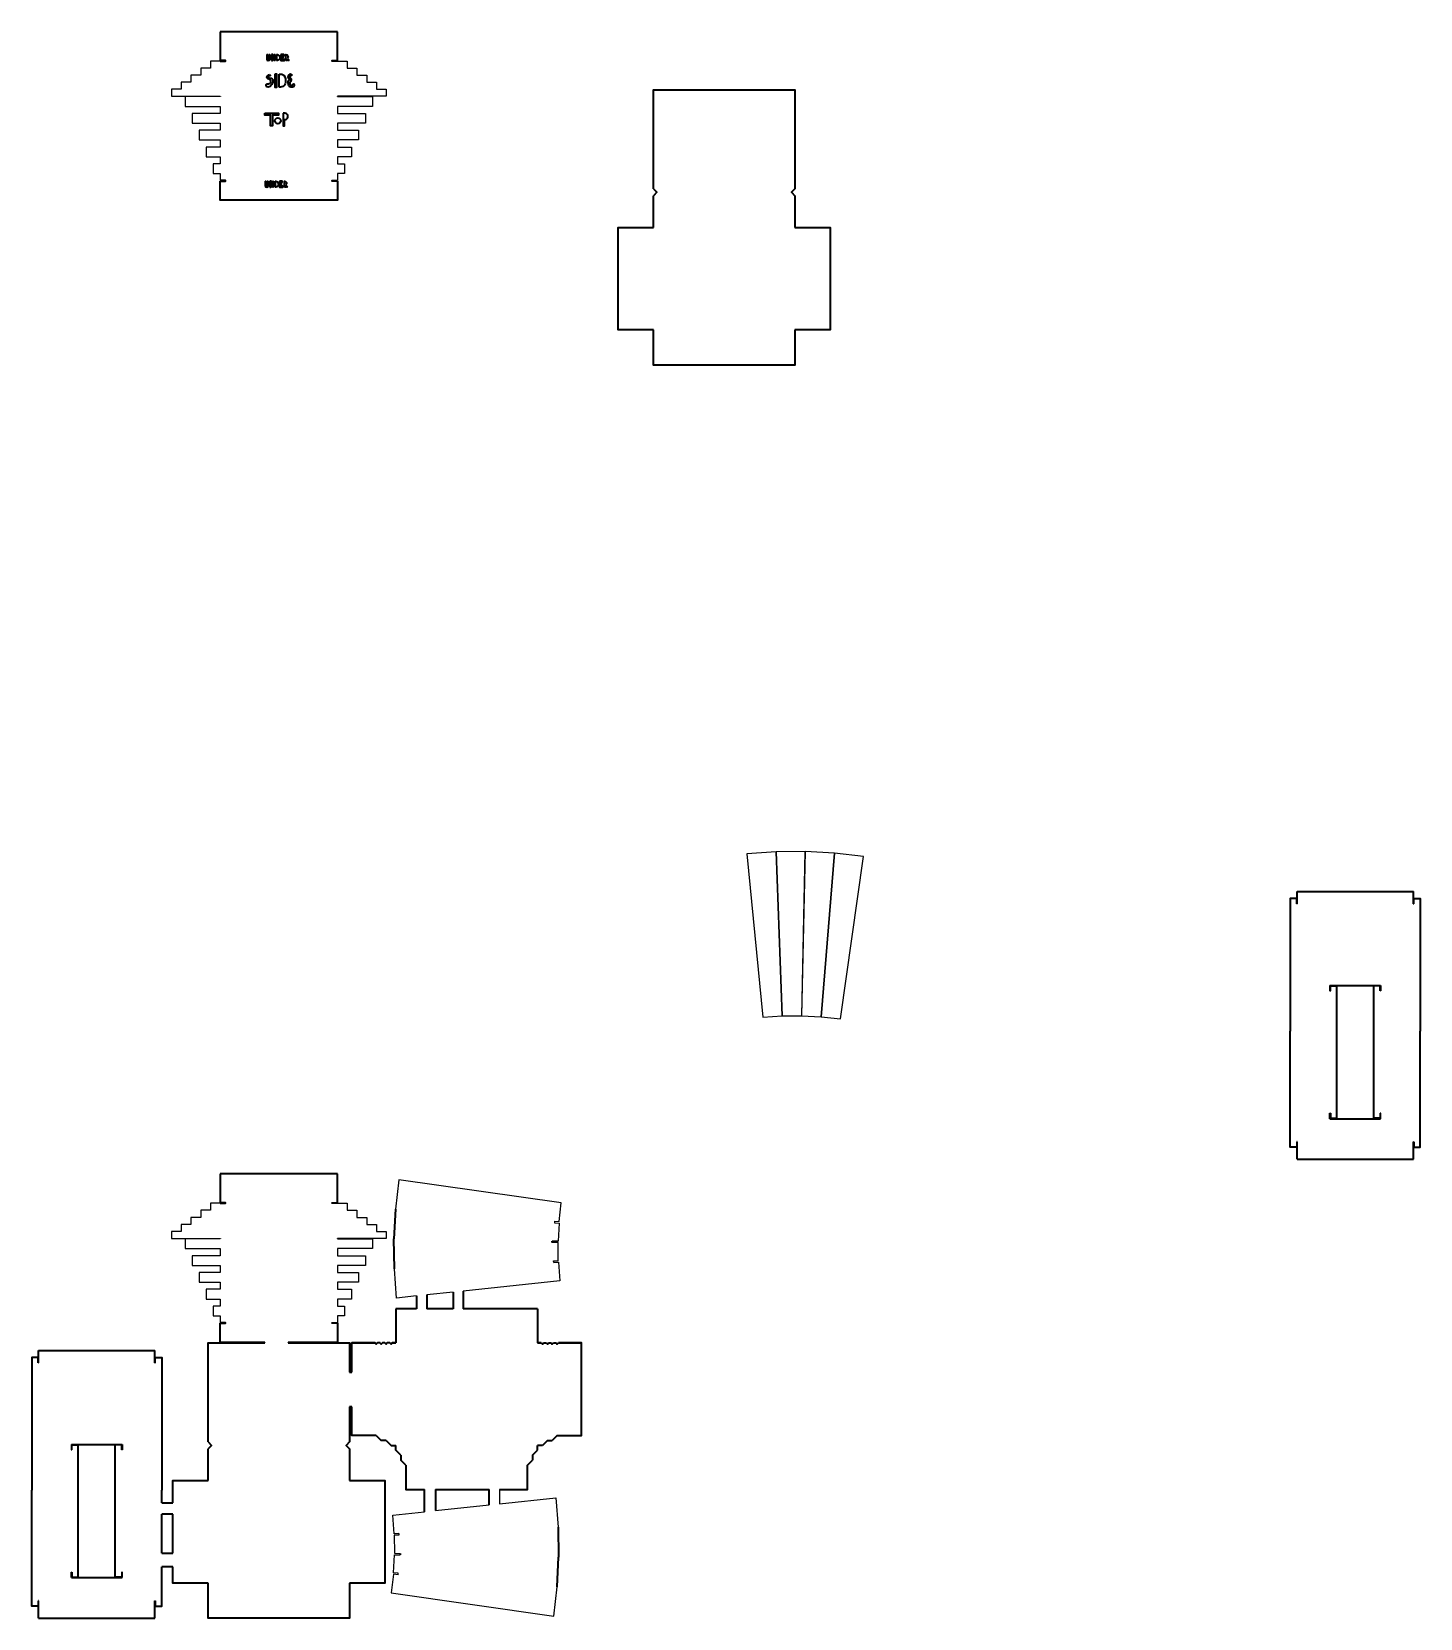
# Model space of a CAD drawing. Header units: inches. Extents: x -15 to 57, y -132 to 24.
# Drawn here: x -14.6 to 56.6, y -131.6 to -50.4 of the extents above; entities that cross this region are included whole.
import ezdxf

# ---------------------------------------------------------------- set-up
doc = ezdxf.new("R2010")
doc.units = ezdxf.units.IN
doc.header["$MEASUREMENT"] = 0
doc.layers.get('0').update_dxf_attribs({"lineweight": 35})
doc.layers.add('Elevation', color=7, linetype='Continuous')

msp = doc.modelspace()

# ---------------------------------------------------------------- linework, layer by layer
for p, q in [((-4.902, -50.405), (-4.902, -51.882)), ((1.098, -50.405), (-4.902, -50.405)), ((1.098, -51.882), (1.098, -50.405)), ((-2.514, -51.573), (-2.464, -51.573)), ((-2.414, -51.573), (-2.364, -51.573)), ((-2.227, -51.884), (-2.279, -51.884)), ((-2.096, -51.884), (-2.152, -51.884)), ((-2.143, -51.573), (-2.096, -51.573)), ((-1.611, -51.884), (-1.792, -51.884)), ((-1.488, -51.884), (-1.538, -51.884)), ((-1.463, -51.765), (-1.372, -51.884)), ((-1.372, -51.884), (-1.435, -51.884)), ((-1.876, -53.243), (-1.876, -52.575)), ((-4.902, -53.705), (-4.902, -53.728)), ((1.098, -53.705), (1.098, -53.728)), ((-2.592, -58.058), (-2.542, -58.058)), ((-2.493, -58.058), (-2.443, -58.058)), ((-2.306, -58.368), (-2.357, -58.368)), ((-2.175, -58.368), (-2.23, -58.368)), ((-2.221, -58.058), (-2.175, -58.058)), ((-1.689, -58.368), (-1.87, -58.368)), ((-1.566, -58.368), (-1.616, -58.368)), ((-1.542, -58.249), (-1.45, -58.368)), ((-1.45, -58.368), (-1.513, -58.368)), ((50.251, -95.056), (50.251, -94.43)), ((56.204, -95.056), (56.204, -94.43)), ((50.251, -95.056), (50.228, -95.056)), ((56.204, -95.056), (56.228, -95.056)), ((51.927, -99.239), (54.528, -99.239)), ((51.927, -99.239), (51.927, -99.512)), ((51.927, -99.512), (51.951, -99.512)), ((51.951, -99.262), (52.28, -99.262)), ((52.28, -106.039), (52.28, -99.262)), ((54.176, -106.039), (54.176, -99.262)), ((54.505, -99.262), (54.176, -99.262)), ((54.528, -99.512), (54.505, -99.512)), ((54.528, -99.239), (54.528, -99.512)), ((51.927, -106.062), (51.927, -105.788)), ((51.927, -105.788), (51.951, -105.788)), ((51.927, -106.062), (54.528, -106.062)), ((51.951, -106.039), (52.28, -106.039)), ((54.505, -106.039), (54.176, -106.039)), ((54.528, -105.788), (54.505, -105.788)), ((54.528, -106.062), (54.528, -105.788)), ((50.251, -107.243), (50.228, -107.243)), ((50.251, -107.517), (50.251, -107.243)), ((50.251, -108.143), (50.251, -107.517)), ((56.204, -107.517), (56.204, -107.243)), ((56.204, -107.243), (56.228, -107.243)), ((56.204, -108.143), (56.204, -107.517)), ((50.251, -108.143), (56.204, -108.143)), ((1.098, -108.895), (-4.902, -108.895)), ((-4.902, -108.895), (-4.902, -110.371)), ((1.098, -110.371), (1.098, -108.895)), ((4.073, -110.688), (3.994, -112.218)), ((-4.902, -112.195), (-4.902, -112.218)), ((1.098, -112.195), (1.098, -112.218)), ((4.017, -113.751), (3.994, -112.218)), ((12.103, -112.406), (12.104, -112.328)), ((5.153, -115.138), (5.153, -115.791)), ((5.677, -115.083), (5.677, -115.791)), ((7.02, -114.942), (7.02, -115.791)), ((7.544, -114.887), (7.544, -115.791)), ((4.098, -115.791), (4.098, -117.541)), ((5.153, -115.791), (4.098, -115.791)), ((7.02, -115.791), (5.677, -115.791)), ((11.348, -115.791), (7.544, -115.791)), ((11.348, -115.791), (11.348, -117.541)), ((3.028, -117.541), (1.84, -117.541)), ((3.282, -117.541), (3.148, -117.541)), ((3.532, -117.541), (3.401, -117.541)), ((3.786, -117.541), (3.651, -117.541)), ((3.905, -117.541), (4.098, -117.541)), ((4.098, -117.541), (3.905, -117.541)), ((11.541, -117.541), (11.348, -117.541)), ((11.348, -117.541), (11.541, -117.541)), ((11.66, -117.541), (11.794, -117.541)), ((11.914, -117.541), (12.044, -117.541)), ((12.164, -117.541), (12.298, -117.541)), ((12.418, -117.541), (13.606, -117.541)), ((-14.203, -118.557), (-14.226, -118.557)), ((-14.203, -118.557), (-14.203, -117.931)), ((-8.25, -118.557), (-8.25, -117.931)), ((-8.25, -118.557), (-8.226, -118.557)), ((3.09, -122.284), (3.344, -122.538)), ((3.594, -122.538), (3.344, -122.538)), ((3.594, -122.538), (3.848, -122.791)), ((11.852, -122.538), (11.598, -122.791)), ((11.852, -122.538), (12.102, -122.538)), ((12.356, -122.284), (12.102, -122.538)), ((-12.527, -122.74), (-9.926, -122.74)), ((-12.527, -122.74), (-12.527, -123.014)), ((-12.527, -123.014), (-12.504, -123.014)), ((-12.504, -122.764), (-12.174, -122.764)), ((-12.174, -129.54), (-12.174, -122.764)), ((-10.278, -129.54), (-10.278, -122.764)), ((-9.949, -122.764), (-10.278, -122.764)), ((-9.926, -123.014), (-9.949, -123.014)), ((-9.926, -122.74), (-9.926, -123.014)), ((3.848, -122.791), (4.098, -122.791)), ((4.098, -123.041), (4.098, -122.791)), ((4.352, -123.295), (4.098, -123.041)), ((4.352, -123.295), (4.352, -123.545)), ((11.094, -123.295), (11.348, -123.041)), ((11.094, -123.295), (11.094, -123.545)), ((11.348, -123.041), (11.348, -122.791)), ((11.598, -122.791), (11.348, -122.791)), ((4.606, -123.799), (4.352, -123.545)), ((10.84, -123.799), (11.094, -123.545)), ((8.878, -125.842), (8.878, -125.049)), ((12.405, -126.979), (12.428, -128.511)), ((4.319, -128.324), (4.318, -128.401)), ((12.349, -130.042), (12.428, -128.511)), ((-12.527, -129.563), (-12.527, -129.29)), ((-12.527, -129.29), (-12.504, -129.29)), ((-12.527, -129.563), (-9.926, -129.563)), ((-12.504, -129.54), (-12.174, -129.54)), ((-9.949, -129.54), (-10.278, -129.54)), ((-9.926, -129.29), (-9.949, -129.29)), ((-9.926, -129.563), (-9.926, -129.29)), ((-14.203, -130.744), (-14.226, -130.744)), ((-14.203, -131.018), (-14.203, -130.744)), ((-8.25, -131.018), (-8.25, -130.744)), ((-8.25, -130.744), (-8.226, -130.744)), ((-14.203, -131.644), (-14.203, -131.018)), ((-8.25, -131.644), (-8.25, -131.018)), ((-14.203, -131.644), (-8.25, -131.644))]:
    msp.add_line(p, q)
for points in [[(-4.902, -51.882), (-4.628, -51.882)], [(-4.902, -51.905), (-4.628, -51.905), (-4.628, -51.882), (-4.902, -51.882)], [(-2.279, -51.573), (-2.279, -51.884)], [(-2.143, -51.573), (-2.143, -51.77), (-2.214, -51.573), (-2.279, -51.573)], [(-2.279, -51.884), (-2.279, -51.884), (-2.227, -51.884), (-2.227, -51.664), (-2.152, -51.884)], [(-2.096, -51.884), (-2.096, -51.573)], [(-2.012, -51.573), (-2.012, -51.883)], [(-1.792, -51.577), (-1.792, -51.885), (-1.611, -51.885), (-1.611, -51.827), (-1.739, -51.827), (-1.739, -51.728), (-1.682, -51.728), (-1.682, -51.684), (-1.739, -51.684), (-1.739, -51.632), (-1.647, -51.632), (-1.647, -51.574), (-1.792, -51.574)], [(-1.488, -51.884), (-1.488, -51.816), (-1.435, -51.884)], [(1.098, -51.905), (0.824, -51.905), (0.824, -51.882), (1.098, -51.882)], [(-2.098, -52.586), (-2.098, -53.24), (-2.007, -53.24), (-2.007, -52.578), (-2.098, -52.586)], [(17.283, -58.446), (17.283, -53.373), (24.533, -53.373), (24.533, -58.446)], [(-4.902, -58.028), (-4.628, -58.028)], [(-4.902, -58.052), (-4.628, -58.052), (-4.628, -58.028), (-4.902, -58.028)], [(1.098, -58.052), (1.098, -59.028), (-4.902, -59.028), (-4.902, -58.052)], [(-2.357, -58.058), (-2.357, -58.368)], [(-2.221, -58.058), (-2.221, -58.254), (-2.292, -58.058), (-2.357, -58.058)], [(-2.357, -58.368), (-2.357, -58.368), (-2.306, -58.368), (-2.306, -58.149), (-2.23, -58.368)], [(-2.175, -58.368), (-2.175, -58.058)], [(-2.09, -58.058), (-2.09, -58.367)], [(-1.87, -58.061), (-1.87, -58.369), (-1.689, -58.369), (-1.689, -58.311), (-1.817, -58.311), (-1.817, -58.212), (-1.761, -58.212), (-1.761, -58.169), (-1.817, -58.169), (-1.817, -58.116), (-1.725, -58.116), (-1.725, -58.058), (-1.87, -58.058)], [(-1.566, -58.368), (-1.566, -58.3), (-1.513, -58.368)], [(1.098, -58.052), (0.824, -58.052), (0.824, -58.028), (1.098, -58.028)], [(17.283, -58.446), (17.46, -58.623), (17.283, -58.8)], [(24.533, -58.446), (24.356, -58.623), (24.533, -58.8)], [(17.283, -60.423), (17.283, -58.8)], [(24.533, -58.8), (24.533, -60.423)], [(17.283, -65.673), (15.483, -65.673), (15.483, -60.423), (17.283, -60.423)], [(24.533, -60.423), (26.333, -60.423), (26.333, -65.673), (24.533, -65.673)], [(24.533, -65.673), (24.533, -67.473), (17.283, -67.473), (17.283, -65.673)], [(50.228, -95.056), (50.228, -94.782), (49.899, -94.782), (49.899, -101.582)], [(50.251, -94.43), (56.204, -94.43)], [(56.228, -95.056), (56.228, -94.782), (56.557, -94.782), (56.557, -101.582)], [(51.951, -99.512), (51.951, -99.262)], [(54.505, -99.512), (54.505, -99.262)], [(50.228, -107.243), (50.228, -107.517), (49.899, -107.517), (49.899, -101.582)], [(56.228, -107.243), (56.228, -107.517), (56.557, -107.517), (56.557, -101.582)], [(51.951, -105.788), (51.951, -106.039)], [(54.505, -105.788), (54.505, -106.039)], [(-4.902, -110.371), (-4.628, -110.371)], [(-4.902, -110.395), (-4.628, -110.395), (-4.628, -110.371), (-4.902, -110.371)], [(1.098, -110.395), (0.824, -110.395), (0.824, -110.371), (1.098, -110.371)], [(-4.902, -116.518), (-4.628, -116.518)], [(-4.902, -116.541), (-4.628, -116.541), (-4.628, -116.518), (-4.902, -116.518)], [(-2.619, -117.518), (-4.902, -117.518), (-4.902, -116.541)], [(1.098, -116.541), (1.098, -117.518), (-1.418, -117.518)], [(1.098, -116.541), (0.824, -116.541), (0.824, -116.518), (1.098, -116.518)], [(-5.527, -122.615), (-5.527, -117.541), (-2.619, -117.541)], [(-2.619, -117.541), (-2.619, -117.518)], [(-1.418, -117.518), (-1.418, -117.541)], [(-1.418, -117.541), (1.723, -117.541), (1.723, -119.042)], [(1.84, -119.042), (1.84, -117.541), (3.028, -117.541)], [(3.148, -117.541), (3.088, -117.601), (3.026, -117.539)], [(3.401, -117.541), (3.342, -117.601), (3.28, -117.539)], [(3.651, -117.541), (3.592, -117.601), (3.53, -117.539)], [(3.905, -117.541), (3.846, -117.601), (3.784, -117.539)], [(11.541, -117.541), (11.6, -117.601), (11.662, -117.539)], [(11.794, -117.541), (11.854, -117.601), (11.916, -117.539)], [(12.044, -117.541), (12.104, -117.601), (12.166, -117.539)], [(12.298, -117.541), (12.358, -117.601), (12.419, -117.539)], [(12.356, -122.284), (13.606, -122.284), (13.606, -117.541), (12.418, -117.541)], [(-14.226, -118.557), (-14.226, -118.283), (-14.556, -118.283), (-14.556, -125.083)], [(-14.203, -117.931), (-8.25, -117.931)], [(-8.226, -118.557), (-8.226, -118.283), (-7.897, -118.283), (-7.897, -125.083)], [(1.723, -119.042), (1.84, -119.042)], [(1.723, -120.811), (1.723, -122.615)], [(1.84, -120.811), (1.723, -120.811)], [(3.09, -122.284), (1.84, -122.284), (1.84, -120.811)], [(-5.527, -122.615), (-5.35, -122.791), (-5.527, -122.968)], [(1.723, -122.615), (1.546, -122.791), (1.723, -122.968)], [(-12.504, -123.014), (-12.504, -122.764)], [(-9.949, -123.014), (-9.949, -122.764)], [(-5.527, -124.591), (-5.527, -122.968)], [(1.723, -122.968), (1.723, -124.591)], [(4.606, -123.799), (4.606, -125.049), (5.561, -125.049)], [(9.402, -125.049), (10.84, -125.049), (10.84, -123.799)], [(-14.226, -130.744), (-14.226, -131.018), (-14.556, -131.018), (-14.556, -125.083)], [(-7.897, -125.739), (-7.897, -125.083)], [(-7.327, -125.739), (-7.327, -124.591), (-5.527, -124.591)], [(1.723, -124.591), (3.523, -124.591), (3.523, -129.841), (1.723, -129.841)], [(5.561, -126.19), (5.561, -125.049)], [(6.124, -125.049), (8.878, -125.049)], [(6.124, -125.049), (6.124, -126.131)], [(-7.897, -125.739), (-7.327, -125.739)], [(-7.327, -126.312), (-7.897, -126.312)], [(-7.897, -128.305), (-7.897, -126.312)], [(-7.327, -128.305), (-7.327, -126.312)], [(-7.897, -128.305), (-7.327, -128.305)], [(-8.226, -130.744), (-8.226, -131.018), (-7.897, -131.018), (-7.897, -129.015)], [(-7.327, -129.015), (-7.897, -129.015)], [(-5.527, -129.841), (-7.327, -129.841), (-7.327, -129.015)], [(-12.504, -129.29), (-12.504, -129.54)], [(-9.949, -129.29), (-9.949, -129.54)], [(1.723, -129.841), (1.723, -131.641), (-5.527, -131.641), (-5.527, -129.841)]]:
    msp.add_lwpolyline(points)
for points in [[(-2.514, -51.573), (-2.514, -51.807, 1), (-2.364, -51.807), (-2.364, -51.573)], [(-2.464, -51.573), (-2.464, -51.807, 1), (-2.414, -51.807), (-2.414, -51.573)], [(-2.012, -51.573, -1.072629), (-2.012, -51.883, 1.712808)], [(-1.538, -51.884), (-1.538, -51.573, -0.716794), (-1.463, -51.765)], [(-1.686, -54.583), (-1.686, -55.23), (-1.613, -55.23), (-1.613, -54.907, 0.378643), (-1.435, -54.782, 0.576817), (-1.686, -54.583, 0.107641), (-1.686, -54.583, 1)], [(-2.592, -58.058), (-2.592, -58.291, 1), (-2.443, -58.291), (-2.443, -58.058)], [(-2.542, -58.058), (-2.542, -58.291, 1), (-2.493, -58.291), (-2.493, -58.058)], [(-2.09, -58.058, -1.072629), (-2.09, -58.367, 1.712808)], [(-1.616, -58.368), (-1.616, -58.057, -0.716794), (-1.542, -58.249)]]:
    msp.add_lwpolyline(points, format="xyb")
for points in [[(-2.624, -54.583), (-2.273, -54.583), (-1.923, -54.583), (-1.923, -54.676), (-2.226, -54.676), (-2.226, -55.23), (-2.273, -55.23), (-2.321, -55.23), (-2.321, -54.676), (-2.624, -54.676)], [(17.283, -58.465), (17.283, -58.465)]]:
    msp.add_lwpolyline(points, close=True)
msp.add_circle((-1.952, -54.966), 0.154)
for points, knots in [([(-2.383, -52.595), (-2.446, -52.628), (-2.546, -52.681), (-2.481, -52.826), (-2.375, -52.821), (-2.263, -52.918), (-2.361, -53.103), (-2.57, -53.034), (-2.502, -53.384), (-2.149, -53.056), (-2.228, -52.74), (-2.45, -52.802), (-2.438, -52.651), (-2.286, -52.657), (-2.354, -52.614), (-2.383, -52.595)], [0, 0, 0, 0, 0.179126, 0.282087, 0.358048, 0.478575, 0.647632, 0.792262, 0.931608, 1.309271, 1.529173, 1.680047, 1.754997, 1.854208, 1.926142, 1.926142, 1.926142, 1.926142]), ([(-1.876, -52.575), (-1.816, -52.571), (-1.626, -52.561), (-1.515, -52.892), (-1.604, -53.218), (-1.791, -53.235), (-1.876, -53.243)], [0, 0, 0, 0, 0.168927, 0.535054, 0.81629, 1.052208, 1.052208, 1.052208, 1.052208]), ([(-1.304, -52.573), (-1.331, -52.58), (-1.413, -52.601), (-1.468, -52.761), (-1.376, -52.815), (-1.346, -52.888), (-1.433, -52.925), (-1.439, -53.05), (-1.405, -53.213), (-1.235, -53.25), (-1.166, -53.214), (-1.152, -53.207)], [0, 0, 0, 0, 0.0820664, 0.2504654, 0.344369, 0.3804459, 0.4573205, 0.5543701, 0.729031, 0.9144915, 0.962307, 0.962307, 0.962307, 0.962307]), ([(-1.282, -52.661), (-1.307, -52.668), (-1.32, -52.673), (-1.328, -52.679), (-1.337, -52.689), (-1.346, -52.712), (-1.347, -52.721), (-1.347, -52.725)], [0, 0, 0, 0, 0.0781675, 0.0781675, 0.156335, 0.156335, 0.2137307, 0.2137307, 0.2137307, 0.2137307]), ([(-1.347, -52.725), (-1.343, -52.729), (-1.331, -52.74), (-1.302, -52.773), (-1.288, -52.791), (-1.271, -52.833), (-1.265, -52.852), (-1.27, -52.907), (-1.283, -52.93), (-1.305, -52.959), (-1.316, -52.967), (-1.333, -52.981), (-1.339, -52.986), (-1.342, -52.988)], [0.2739119, 0.2739119, 0.2739119, 0.2739119, 0.3229832, 0.3229832, 0.3591373, 0.3591373, 0.3798858, 0.3798858, 0.4006344, 0.4006344, 0.4213829, 0.4213829, 0.4447568, 0.4447568, 0.4447568, 0.4447568]), ([(-1.304, -52.573), (-1.282, -52.574), (-1.248, -52.577), (-1.228, -52.635), (-1.26, -52.651), (-1.282, -52.661)], [0, 0, 0, 0, 0.0595539, 0.092111, 0.1514239, 0.1514239, 0.1514239, 0.1514239]), ([(-1.342, -52.988), (-1.344, -52.996), (-1.344, -53.037), (-1.334, -53.089), (-1.326, -53.106), (-1.311, -53.124), (-1.301, -53.132), (-1.27, -53.142), (-1.251, -53.144), (-1.224, -53.141), (-1.218, -53.138), (-1.195, -53.126)], [0.5035666, 0.5035666, 0.5035666, 0.5035666, 0.6080484, 0.6080484, 0.7125302, 0.7125302, 0.7982324, 0.7982324, 0.8839346, 0.8839346, 0.962307, 0.962307, 0.962307, 0.962307]), ([(-1.152, -53.207), (-1.132, -53.197), (-1.089, -53.176), (-1.091, -53.082), (-1.159, -53.091), (-1.181, -53.113), (-1.195, -53.126)], [0, 0, 0, 0, 0.0641817, 0.1393607, 0.1780019, 0.2337566, 0.2337566, 0.2337566, 0.2337566])]:
    msp.add_open_spline(points, degree=3, knots=knots)
at = {"layer": 'Elevation'}
for p, q in [((-4.902, -51.882), (-4.628, -51.882)), ((-4.902, -54.228), (-4.902, -54.588)), ((1.098, -54.228), (1.098, -54.588)), ((-4.902, -55.088), (-4.902, -55.448)), ((1.098, -55.088), (1.098, -55.448)), ((-4.902, -55.948), (-4.902, -56.308)), ((1.098, -55.948), (1.098, -56.308)), ((-4.902, -56.808), (-4.902, -57.168)), ((1.098, -56.808), (1.098, -57.168)), ((-4.902, -57.668), (-4.902, -58.028)), ((-4.902, -57.668), (-4.902, -58.028)), ((1.098, -57.668), (1.098, -58.028)), ((-4.902, -58.028), (-4.628, -58.028)), ((51.927, -99.512), (51.927, -99.239)), ((51.927, -105.788), (51.927, -106.062)), ((-4.902, -110.371), (-4.628, -110.371)), ((-4.902, -112.718), (-4.902, -113.078)), ((1.098, -112.718), (1.098, -113.078)), ((-4.902, -113.578), (-4.902, -113.938)), ((1.098, -113.578), (1.098, -113.938)), ((-4.902, -114.438), (-4.902, -114.798)), ((1.098, -114.438), (1.098, -114.798)), ((-4.902, -115.298), (-4.902, -115.658)), ((1.098, -115.298), (1.098, -115.658)), ((-4.902, -116.158), (-4.902, -116.518)), ((-4.902, -116.158), (-4.902, -116.518)), ((1.098, -116.158), (1.098, -116.518)), ((-4.902, -116.518), (-4.628, -116.518)), ((-12.527, -123.014), (-12.527, -122.74)), ((-12.527, -129.29), (-12.527, -129.563))]:
    msp.add_line(p, q, dxfattribs=at)
for points in [[(-4.902, -51.905), (-5.402, -51.905), (-5.402, -52.265), (-5.902, -52.265), (-5.902, -52.625), (-6.402, -52.625), (-6.402, -52.985), (-6.902, -52.985), (-6.902, -53.345), (-7.402, -53.345), (-7.402, -53.705), (-4.902, -53.705)], [(1.098, -51.905), (1.598, -51.905), (1.598, -52.265), (2.098, -52.265), (2.098, -52.625), (2.598, -52.625), (2.598, -52.985), (3.098, -52.985), (3.098, -53.345), (3.598, -53.345), (3.598, -53.705), (1.098, -53.705)], [(-4.902, -53.728), (-6.702, -53.728), (-6.702, -54.228), (-4.902, -54.228)], [(1.098, -53.728), (2.898, -53.728), (2.898, -54.228), (1.098, -54.228)], [(-4.902, -54.588), (-6.342, -54.588), (-6.342, -55.088), (-4.902, -55.088)], [(1.098, -54.588), (2.538, -54.588), (2.538, -55.088), (1.098, -55.088)], [(-4.902, -55.448), (-5.982, -55.448), (-5.982, -55.948), (-4.902, -55.948)], [(1.098, -55.448), (2.178, -55.448), (2.178, -55.948), (1.098, -55.948)], [(-4.902, -56.308), (-5.622, -56.308), (-5.622, -56.808), (-4.902, -56.808)], [(1.098, -56.308), (1.818, -56.308), (1.818, -56.808), (1.098, -56.808)], [(-4.902, -57.168), (-5.262, -57.168), (-5.262, -57.668), (-4.902, -57.668)], [(1.098, -57.168), (1.458, -57.168), (1.458, -57.668), (1.098, -57.668)], [(12.217, -111.316), (12.454, -111.335), (12.561, -110.38), (4.24, -109.199), (4.073, -110.688)], [(-4.902, -110.395), (-5.402, -110.395), (-5.402, -110.755), (-5.902, -110.755), (-5.902, -111.115), (-6.402, -111.115), (-6.402, -111.475), (-6.902, -111.475), (-6.902, -111.835), (-7.402, -111.835), (-7.402, -112.195), (-4.902, -112.195)], [(1.098, -110.395), (1.598, -110.395), (1.598, -110.755), (2.098, -110.755), (2.098, -111.115), (2.598, -111.115), (2.598, -111.475), (3.098, -111.475), (3.098, -111.835), (3.598, -111.835), (3.598, -112.195), (1.098, -112.195)], [(12.217, -111.316), (12.209, -111.393), (12.448, -111.407), (12.4, -112.334), (12.104, -112.328)], [(-4.902, -112.218), (-6.702, -112.218), (-6.702, -112.718), (-4.902, -112.718)], [(1.098, -112.218), (2.898, -112.218), (2.898, -112.718), (1.098, -112.718)], [(12.179, -113.421), (12.173, -113.344), (12.413, -113.339), (12.398, -112.411), (12.103, -112.406)], [(-4.902, -113.078), (-6.342, -113.078), (-6.342, -113.578), (-4.902, -113.578)], [(1.098, -113.078), (2.538, -113.078), (2.538, -113.578), (1.098, -113.578)], [(12.179, -113.421), (12.416, -113.411), (12.488, -114.369), (7.544, -114.887)], [(-4.902, -113.938), (-5.982, -113.938), (-5.982, -114.438), (-4.902, -114.438)], [(1.098, -113.938), (2.178, -113.938), (2.178, -114.438), (1.098, -114.438)], [(5.153, -115.138), (4.129, -115.245), (4.017, -113.751)], [(-4.902, -114.798), (-5.622, -114.798), (-5.622, -115.298), (-4.902, -115.298)], [(1.098, -114.798), (1.818, -114.798), (1.818, -115.298), (1.098, -115.298)], [(7.02, -114.942), (5.677, -115.083)], [(-4.902, -115.658), (-5.262, -115.658), (-5.262, -116.158), (-4.902, -116.158)], [(1.098, -115.658), (1.458, -115.658), (1.458, -116.158), (1.098, -116.158)], [(9.402, -125.049), (9.402, -125.787), (12.293, -125.485), (12.405, -126.979)], [(6.124, -126.131), (8.878, -125.842)], [(4.243, -127.308), (4.006, -127.319), (3.934, -126.36), (5.561, -126.19)], [(4.243, -127.308), (4.249, -127.385), (4.009, -127.391), (4.024, -128.319), (4.319, -128.324)], [(4.205, -129.414), (4.213, -129.337), (3.974, -129.322), (4.022, -128.396), (4.318, -128.401)], [(4.205, -129.414), (3.968, -129.394), (3.861, -130.35), (12.182, -131.531), (12.349, -130.042)]]:
    msp.add_lwpolyline(points, dxfattribs=at)
for points in [[(22.887, -100.867), (23.884, -100.799), (23.562, -92.401), (22.067, -92.503)], [(23.884, -100.799), (24.884, -100.791), (25.06, -92.388), (23.562, -92.401)], [(24.872, -100.79), (25.87, -100.842), (26.556, -92.466), (25.06, -92.388)], [(25.87, -100.842), (26.864, -100.954), (28.045, -92.632), (26.556, -92.466)]]:
    msp.add_lwpolyline(points, close=True, dxfattribs=at)

doc.saveas('drawing.dxf')
